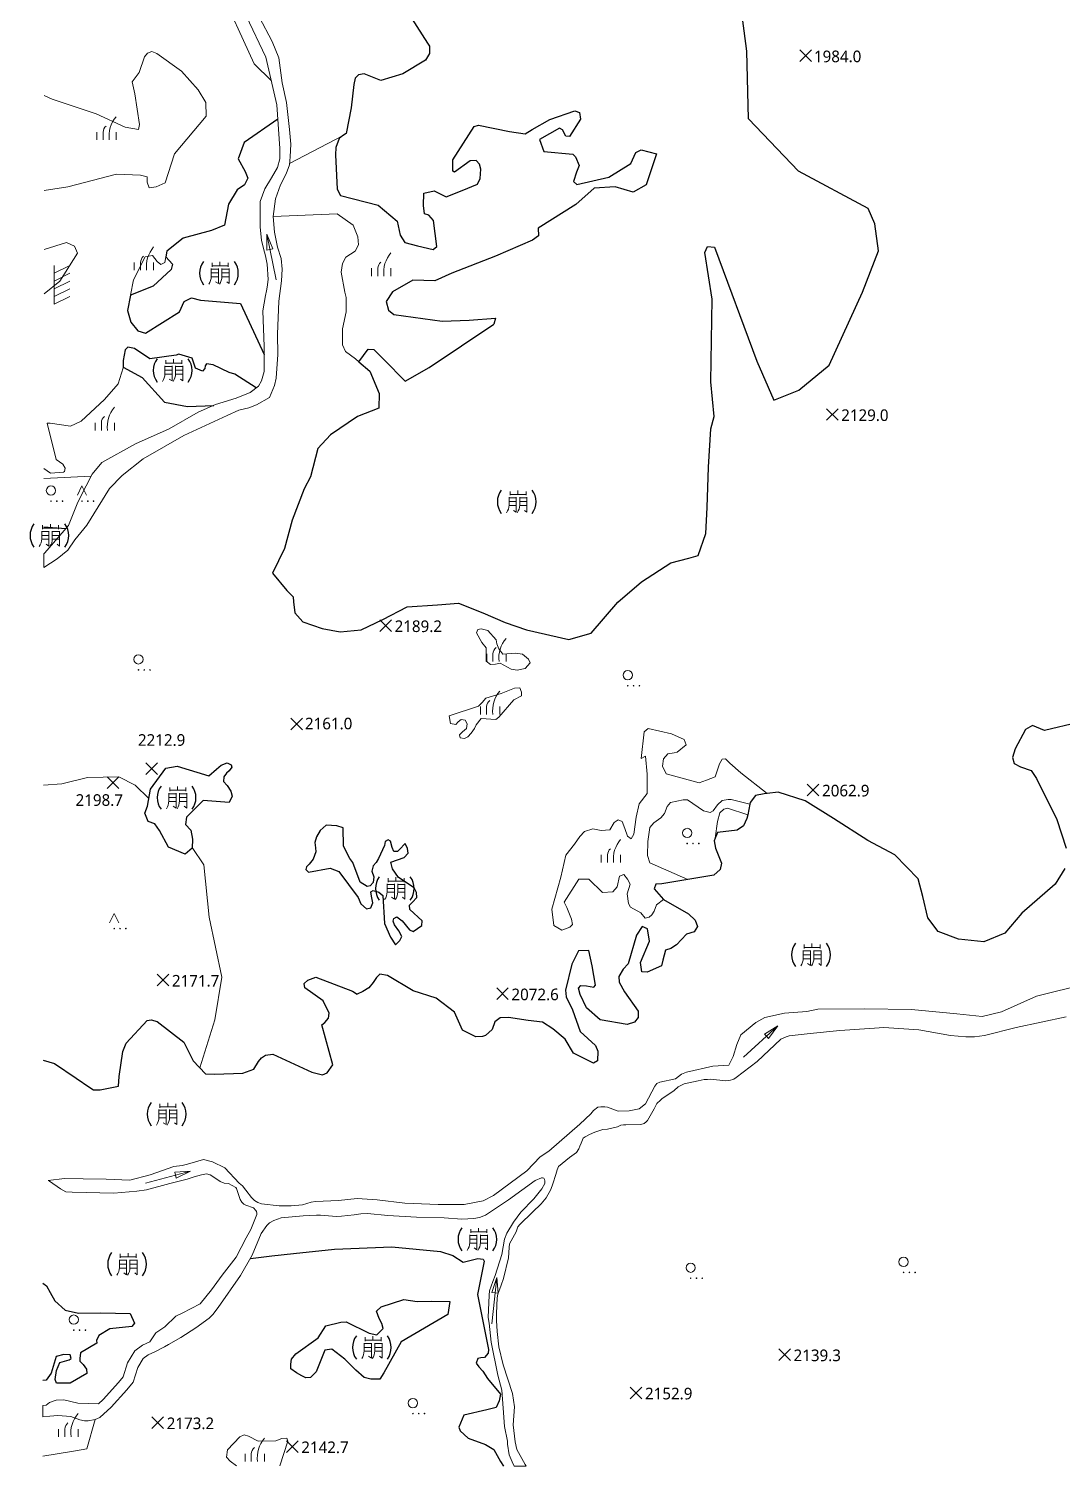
# Model space of a CAD drawing. Header units: metres. Extents: x 232867 to 235443, y 2535802 to 2538582.
# Drawn here: x 232867 to 233534, y 2535803 to 2536730 of the extents above; entities that cross this region are included whole.
import ezdxf

# ---------------------------------------------------------------- set-up
doc = ezdxf.new("R2010")
doc.units = ezdxf.units.M
for name, color, linetype, lineweight in [('9510101', 5, 'Continuous', 20), ('9510109', 4, 'Continuous', 20), ('9510503', 5, 'Continuous', 20), ('9710400', 3, 'Continuous', 20), ('9710500', 3, 'Continuous', 20), ('9710600', 3, 'Continuous', 20), ('9720000', 3, 'Continuous', 20)]:
    doc.layers.add(name, color=color, linetype=linetype, lineweight=lineweight)
doc.layers.add('9790201', color=34, linetype='145', lineweight=20, true_color=0xa55200)
doc.layers.add('9820303', color=34, linetype='Continuous', lineweight=20, true_color=0xa55200)
doc.layers.add('9810200', color=7, linetype='Continuous')
doc.layers.add('9820205', color=34, linetype='Continuous', true_color=0xa55200)
doc.styles.add('LMP', font='')
doc.styles.get('LMP').set_extended_font_data('Microsoft JhengHei')
doc.linetypes.add('145', pattern='A,0,-7.5,[10,base.shx,S=1,R=0,X=0,Y=0]', length=7.5)

# ---------------------------------------------------------------- blocks, each defined once
blk = doc.blocks.new('98225')
at = {"lineweight": 0}
for points in [[(-6.557994, -7.127561), (-5.892824, -5.979033), (-5.403554, -4.744772), (-5.10201, -3.451385), (-4.997061, -2.128435), (-4.997061, -1.815065), (-4.997061, 2.87217)], [(-4.997061, 2.558801), (-0.311303, 2.558801), (-0.311303, -2.128435), (-0.311303, -6.81567), (-2.185606, -5.565149)], [(-4.997061, 0.059238), (-0.311303, 0.059238)], [(-4.3718, 4.121213), (-4.3718, 6.620776)], [(5.936866, 4.746473), (4.999714, 4.746473), (0.313957, 4.746473), (-4.3718, 4.746473)], [(-0.311303, 2.87217), (-0.311303, 2.558801)], [(0.313957, -7.127561), (0.979128, -5.979033), (1.468397, -4.744772), (1.769941, -3.451385), (1.876369, -2.128435), (1.876369, 2.558801), (1.876369, 2.87217)], [(0.625848, 7.246036), (0.625848, 4.746473)], [(1.876369, 2.558801), (6.560648, 2.558801)], [(1.876369, 0.059238), (6.560648, 0.059238)], [(6.560648, 2.87217), (6.560648, -1.815065), (6.560648, -6.503779), (6.560648, -6.81567), (4.999714, -5.565149)], [(5.936866, 4.121213), (5.936866, 6.620776)], [(-0.311303, -2.440326), (-4.997061, -2.440326)], [(6.560648, -2.440326), (1.876369, -2.440326)]]:
    blk.add_lwpolyline(points, dxfattribs=at)
for start, end in [(143.130102, 216.869898), (323.130102, 36.869898)]:
    blk.add_arc((0, 0), 12.5, start, end)
blk = doc.blocks.new('98233')
for points in [[(0, -25), (0, 0)], [(0, -5), (10, 0)], [(10, -5), (0, -10)], [(10, -10), (0, -15)], [(10, -15), (0, -20)], [(10, -20), (0, -25)]]:
    blk.add_lwpolyline(points)
blk = doc.blocks.new('97132')
at = {"linetype": 'Continuous'}
for points in [[(-3.2, 6.8, 1), (2.8, 6.8, 1)], [(-0.4, 0, 1), (0, 0, 1)], [(3.35, 0, 1), (3.75, 0, 1)], [(7.1, 0, 1), (7.5, 0, 1)]]:
    blk.add_lwpolyline(points, format="xyb", close=True, dxfattribs=at)
blk = doc.blocks.new('97200')
at = {"linetype": 'Continuous'}
for points in [[(6.25, 15, 0.214635), (1.75, 0)], [(-0.25, 9, 0.201941), (-2.25, 5)]]:
    blk.add_lwpolyline(points, format="xyb", dxfattribs=at)
for points in [[(-6.25, 5), (-6.25, 0)], [(-2.25, 0), (-2.25, 5)], [(6.25, 5), (6.25, 0)]]:
    blk.add_lwpolyline(points, dxfattribs=at)
blk = doc.blocks.new('95153')
at = {"color": 5, "linetype": 'Continuous'}
blk.add_lwpolyline([(15, 0), (5, 2), (5, 0), (5, -2), (15, 0), (-15, 0)], dxfattribs=at)
blk = doc.blocks.new('98120')
at = {"linetype": 'Continuous'}
for points in [[(-3.75, -3.75), (3.75, 3.75)], [(-3.75, 3.75), (3.75, -3.75)]]:
    blk.add_lwpolyline(points, dxfattribs=at)
blk = doc.blocks.new('97133')
at = {"linetype": 'Continuous'}
for points in [[(-13, 6.8, 1), (-7, 6.8, 1)], [(-10.2, 0, 1), (-9.8, 0, 1)], [(-6.45, 0, 1), (-6.05, 0, 1)], [(-2.7, 0, 1), (-2.3, 0, 1)], [(9.8, 0, 1), (10.2, 0, 1)], [(13.55, 0, 1), (13.95, 0, 1)], [(17.3, 0, 1), (17.7, 0, 1)]]:
    blk.add_lwpolyline(points, format="xyb", close=True, dxfattribs=at)
for points in [[(7, 3.8), (10, 9.8)], [(10, 9.8), (13, 3.8)]]:
    blk.add_lwpolyline(points, dxfattribs=at)
blk = doc.blocks.new('97131')
at = {"linetype": 'Continuous'}
for points in [[(-3.2, 3.8), (-0.2, 9.8)], [(-0.2, 9.8), (2.8, 3.8)]]:
    blk.add_lwpolyline(points, dxfattribs=at)
for points in [[(-0.4, 0, 1), (0, 0, 1)], [(3.35, 0, 1), (3.75, 0, 1)], [(7.1, 0, 1), (7.5, 0, 1)]]:
    blk.add_lwpolyline(points, format="xyb", close=True, dxfattribs=at)

msp = doc.modelspace()

# ---------------------------------------------------------------- linework, layer by layer
at = {"layer": '9510101', "lineweight": 0, "flags": 128}
for points in [[(233016.10958, 2536737.589448), (233024.34508, 2536721.761748), (233028.76038, 2536711.195448), (233030.82858, 2536695.190448), (233033.76078, 2536682.516848), (233035.68638, 2536665.044048), (233036.35248, 2536655.639748), (233036.09728, 2536647.435748), (233035.54718, 2536642.213748), (233033.51238, 2536636.414548), (233029.74128, 2536629.327448), (233026.67548, 2536620.234348), (233025.04438, 2536608.946748), (233025.99778, 2536598.842048), (233027.85578, 2536589.132048), (233030.13878, 2536581.912648), (233030.93048, 2536575.017548), (233030.47778, 2536567.331348), (233028.79448, 2536554.269148), (233027.85718, 2536533.004848), (233027.98098, 2536520.013048), (233027.09738, 2536504.641948), (233025.83208, 2536500.000048), (233022.69638, 2536492.199648), (233014.34188, 2536487.421148), (233009.43008, 2536485.445648), (233002.83188, 2536484.107548), (232995.43708, 2536480.609548), (232967.37868, 2536467.691348), (232941.11708, 2536452.715148), (232927.65088, 2536441.995948), (232919.44208, 2536433.442148), (232904.98728, 2536409.857348), (232897.19718, 2536400.506548), (232892.63918, 2536393.672448), (232885.80228, 2536388.167048), (232877.12908, 2536382.565648), (232877.129702, 2536383.115237), (232877.139128, 2536391.399), (232877.74548, 2536392.058948), (232893.04968, 2536409.629948), (232896.83938, 2536419.374348), (232898.98808, 2536424.631848), (232904.55028, 2536435.314148), (232908.36398, 2536442.679648), (232914.46158, 2536450.182148), (232936.25428, 2536462.343148), (232958.05818, 2536471.946148), (232976.66318, 2536482.680048), (232987.88398, 2536487.611448), (233001.11178, 2536491.865148), (233010.22398, 2536495.445548), (233015.56498, 2536499.584948), (233017.52668, 2536502.961848), (233019.27068, 2536508.953148), (233019.27068, 2536525.183948), (233018.32258, 2536547.980748), (233020.07238, 2536558.036148), (233020.83778, 2536560.877848), (233021.16608, 2536563.391848), (233021.82208, 2536568.200948), (233021.16608, 2536578.082048), (233020.18178, 2536583.656248), (233018.86958, 2536588.356148), (233017.55708, 2536593.602548), (233016.68218, 2536602.127748), (233016.77618, 2536618.511848), (233019.60928, 2536626.690948), (233023.93478, 2536633.775748), (233027.77988, 2536640.500348), (233029.34168, 2536646.144148), (233029.40408, 2536652.722948), (233027.45248, 2536680.890748), (233020.39058, 2536711.655048), (233007.65048, 2536738.247148)], [(233181.003888, 2535803.030533), (233180.42468, 2535803.031148), (233179.11068, 2535805.834748), (233177.33448, 2535810.351948), (233176.18768, 2535817.176548), (233176.20868, 2535819.226548), (233174.35358, 2535828.560848), (233173.50548, 2535840.462248), (233172.53788, 2535852.169548), (233169.95668, 2535861.742748), (233165.68788, 2535883.008148), (233164.33848, 2535895.371548), (233163.67508, 2535898.928748), (233164.34668, 2535913.414348), (233164.49048, 2535916.118548), (233166.65308, 2535922.134148), (233168.35388, 2535926.106348), (233172.59888, 2535939.614948), (233174.36768, 2535949.408948), (233175.84308, 2535953.405348), (233180.15328, 2535960.433748), (233184.70148, 2535966.925548), (233193.13588, 2535975.511148), (233198.29888, 2535981.993548), (233200.25848, 2535985.449348), (233200.30508, 2535987.170948), (233200.01028, 2535988.015948), (233199.52868, 2535988.699948), (233198.67108, 2535988.918148), (233198.03548, 2535988.927748), (233193.98688, 2535987.377748), (233176.92688, 2535974.807748), (233162.01728, 2535964.967348), (233158.04188, 2535963.363348), (233154.46448, 2535962.856148), (233146.81628, 2535962.371148), (233135.35748, 2535963.166948), (233117.61608, 2535963.597548), (233098.94368, 2535964.783948), (233085.96728, 2535966.004148), (233081.69168, 2535965.748548), (233077.29108, 2535965.173548), (233069.15468, 2535964.234748), (233065.84208, 2535963.984148), (233055.58728, 2535964.842148), (233053.04288, 2535965.001148), (233044.45088, 2535964.429948), (233030.17248, 2535963.123148), (233025.44948, 2535961.585748), (233022.74648, 2535959.945148), (233020.99848, 2535958.311148), (233017.26428, 2535953.011748), (233011.59668, 2535939.059948), (233004.09828, 2535926.018748), (232989.62428, 2535905.302148), (232986.16748, 2535900.862748), (232983.86628, 2535898.551348), (232975.18628, 2535892.185948), (232965.54568, 2535885.975348), (232957.51748, 2535881.605348), (232955.06588, 2535879.958148), (232948.72108, 2535876.825948), (232944.54028, 2535874.864148), (232941.31448, 2535872.446548), (232937.77828, 2535866.744948), (232934.70568, 2535857.245748), (232930.69968, 2535852.293348), (232920.50068, 2535841.017548), (232913.30048, 2535834.388948), (232910.35288, 2535833.090148), (232905.80848, 2535832.296948), (232903.42388, 2535832.413348), (232900.34448, 2535833.001748), (232894.58228, 2535835.175148), (232886.10928, 2535835.845348), (232881.04848, 2535835.380948), (232876.50608, 2535834.963548), (232876.51428, 2535842.193348), (232878.59698, 2535842.384848), (232880.75978, 2535844.061248), (232885.09758, 2535845.623648), (232889.95558, 2535845.910348), (232899.05118, 2535843.666048), (232912.34348, 2535843.292748), (232915.38288, 2535846.090748), (232925.22748, 2535856.974948), (232928.26788, 2535860.733548), (232931.19868, 2535869.794148), (232935.91168, 2535877.393548), (232940.81348, 2535881.067348), (232945.59888, 2535883.312748), (232949.39738, 2535888.964348), (232955.25338, 2535892.966348), (232962.24128, 2535899.789348), (232966.44858, 2535901.734548), (232977.91858, 2535907.690848), (232985.27458, 2535916.818248), (232992.24428, 2535926.326948), (233001.11938, 2535937.766148), (233007.55758, 2535950.213048), (233010.59448, 2535955.720948), (233014.46228, 2535965.361148), (233014.57888, 2535966.210748), (233014.36688, 2535967.272548), (233013.96148, 2535967.922348), (233012.38828, 2535969.586348), (233007.41168, 2535971.322948), (233006.05108, 2535971.966348), (233004.82608, 2535973.313548), (233003.75308, 2535975.115348), (233001.51428, 2535982.145548), (233000.92328, 2535982.860548), (232996.28888, 2535985.255948), (232993.40888, 2535985.632148), (232990.83008, 2535986.688548), (232986.18768, 2535989.935548), (232984.41888, 2535991.041948), (232981.98468, 2535991.485748), (232978.84408, 2535990.963948), (232974.18488, 2535989.570348), (232969.52508, 2535988.135948), (232958.45648, 2535985.293748), (232943.38428, 2535981.373348), (232937.14408, 2535980.369748), (232922.23608, 2535979.213348), (232895.36808, 2535979.846348), (232891.35097, 2535980.077989), (232887.906644, 2535981.92048), (232880.91507, 2535986.758523), (232879.865048, 2535987.336944), (232890.406843, 2535988.58024), (232890.40688, 2535988.580248), (232902.47648, 2535988.432248), (232917.30688, 2535988.236648), (232932.71598, 2535987.458048), (232945.71578, 2535991.047348), (232961.08288, 2535996.405048), (232966.46428, 2535996.940248), (232969.84038, 2535997.713148), (232980.08768, 2536000.909248), (232985.85938, 2535999.317948), (232993.90048, 2535995.486748), (233003.09908, 2535985.638048), (233005.32468, 2535983.891148), (233007.48108, 2535980.993348), (233011.02088, 2535976.226948), (233013.08808, 2535974.285548), (233015.25008, 2535973.131548), (233017.52148, 2535972.328948), (233028.96008, 2535970.929948), (233036.70028, 2535970.949548), (233043.88428, 2535971.606948), (233049.64748, 2535973.275548), (233052.40648, 2535973.669648), (233067.21448, 2535974.391648), (233079.25738, 2535975.598148), (233092.06628, 2535974.926548), (233110.03288, 2535972.655848), (233131.50488, 2535971.788348), (233148.32638, 2535971.769948), (233160.61268, 2535974.107848), (233167.24258, 2535977.539348), (233188.59938, 2535993.617848), (233197.20098, 2536002.459848), (233202.94958, 2536006.262348), (233222.79068, 2536023.712048), (233230.01968, 2536030.192548), (233231.69488, 2536032.463948), (233234.45788, 2536034.560148), (233236.38928, 2536034.890748), (233238.90828, 2536034.873548), (233240.70448, 2536034.655548), (233247.68128, 2536031.956048), (233254.56848, 2536032.259848), (233261.05888, 2536033.601148), (233265.19738, 2536036.747348), (233271.22608, 2536048.142348), (233272.56508, 2536049.900348), (233274.37708, 2536050.698548), (233284.65668, 2536052.892148), (233288.40698, 2536055.775848), (233291.64698, 2536057.226448), (233308.64918, 2536061.104448), (233319.04488, 2536061.726148), (233321.73708, 2536067.332948), (233324.02638, 2536074.887248), (233326.71418, 2536081.144048), (233336.40878, 2536089.265348), (233342.10798, 2536092.291548), (233354.95688, 2536095.233148), (233369.24778, 2536096.364148), (233376.25798, 2536097.708748), (233406.54258, 2536098.031548), (233436.70238, 2536097.573548), (233466.09788, 2536094.770848), (233482.31228, 2536093.080248), (233494.81738, 2536096.091648), (233517.27928, 2536106.105248), (233549.51948, 2536114.050948)], [(233536.41168, 2536092.762348), (233504.34128, 2536085.844548), (233483.79268, 2536080.879148), (233477.33008, 2536079.955948), (233471.81928, 2536080.018748), (233461.89288, 2536080.829348), (233441.43128, 2536084.354348), (233419.02368, 2536085.887148), (233412.84528, 2536085.449148), (233390.52008, 2536084.022348), (233371.38068, 2536082.164148), (233357.96908, 2536080.495548), (233355.85388, 2536079.931748), (233352.51068, 2536078.407748), (233337.24408, 2536063.934348), (233323.70228, 2536053.733748), (233322.08848, 2536052.566548), (233321.57008, 2536052.397148), (233320.03528, 2536051.895548), (233317.07208, 2536051.557548), (233307.10628, 2536052.581748), (233305.10468, 2536052.484548), (233303.06148, 2536052.494348), (233299.19388, 2536051.467948), (233290.16268, 2536049.562148), (233288.44788, 2536048.736948), (233286.26148, 2536047.706348), (233283.69168, 2536045.276548), (233275.82168, 2536039.969548), (233274.80808, 2536039.091148), (233272.58228, 2536036.869148), (233270.76428, 2536033.491748), (233266.39228, 2536025.896948), (233265.61408, 2536025.078748), (233264.32228, 2536024.119348), (233262.24628, 2536023.363548), (233252.62568, 2536023.275948), (233251.00708, 2536023.194148), (233249.34448, 2536023.027948), (233247.07228, 2536021.955748), (233240.74988, 2536020.434748), (233237.72488, 2536020.246548), (233232.61108, 2536018.430348), (233229.03688, 2536017.043348), (233226.31388, 2536015.541748), (233225.03928, 2536014.505348), (233223.67288, 2536011.440148), (233222.82868, 2536009.321348), (233222.11328, 2536007.667348), (233220.80008, 2536005.433748), (233216.22328, 2536002.194148), (233209.06728, 2535996.232548), (233208.30628, 2535994.254548), (233207.30548, 2535991.183948), (233205.34628, 2535985.204148), (233204.13308, 2535981.527548), (233201.06708, 2535976.173748), (233197.90088, 2535972.242748), (233192.31768, 2535966.906948), (233184.17768, 2535958.991148), (233182.87348, 2535957.325748), (233181.89088, 2535954.132948), (233177.40808, 2535946.405148), (233177.18948, 2535944.053348), (233176.92608, 2535937.418348), (233173.67908, 2535924.169748), (233172.02888, 2535919.809548), (233169.97188, 2535914.054748), (233169.63008, 2535911.603348), (233169.03048, 2535901.562748), (233169.16468, 2535897.033348), (233169.52168, 2535889.820548), (233170.63008, 2535879.957148), (233173.37678, 2535868.342948), (233179.42048, 2535849.886448), (233180.75838, 2535841.316948), (233179.81238, 2535829.660248), (233181.25208, 2535818.867948), (233182.22988, 2535813.777348), (233187.56408, 2535804.093148), (233188.148831, 2535803.023038)]]:
    msp.add_lwpolyline(points, dxfattribs=at).dxf.unprotected_set("ltscale", 0)
at = {"layer": '9510109', "lineweight": 0, "flags": 128}
for points in [[(233016.109614, 2536737.589448), (233024.345114, 2536721.761748), (233028.760314, 2536711.195448), (233030.828614, 2536695.190448), (233033.760814, 2536682.516848), (233035.686414, 2536665.044048), (233036.352514, 2536655.639748), (233036.097314, 2536647.435748), (233035.547214, 2536642.213748), (233033.512314, 2536636.414548), (233029.741214, 2536629.327448), (233026.675514, 2536620.234348), (233025.044414, 2536608.946748), (233025.997714, 2536598.842048), (233027.855814, 2536589.132048), (233030.138714, 2536581.912648), (233030.930414, 2536575.017548), (233030.477814, 2536567.331348), (233028.794514, 2536554.269148), (233027.857214, 2536533.004848), (233027.981014, 2536520.013048), (233027.097314, 2536504.641948), (233025.832114, 2536500.000048), (233022.696414, 2536492.199648), (233014.341814, 2536487.421148), (233009.430114, 2536485.445648), (233002.831914, 2536484.107548), (232995.437114, 2536480.609548), (232967.378714, 2536467.691348), (232941.117114, 2536452.715148), (232927.650914, 2536441.995948), (232919.442114, 2536433.442148), (232904.987314, 2536409.857348), (232897.197214, 2536400.506548), (232892.639214, 2536393.672448), (232885.802214, 2536388.167048), (232877.129114, 2536382.565648), (232877.133614, 2536386.540648), (232877.139128, 2536391.398964)], [(232877.139128, 2536391.398964), (232877.745514, 2536392.058948), (232893.049714, 2536409.629948), (232896.839414, 2536419.374348), (232898.988114, 2536424.631848), (232904.550314, 2536435.314148), (232908.364014, 2536442.679648), (232914.461614, 2536450.182148), (232936.254214, 2536462.343148), (232958.058114, 2536471.946148), (232976.663214, 2536482.680048), (232987.883914, 2536487.611448), (233001.111814, 2536491.865148), (233010.224014, 2536495.445548), (233015.565014, 2536499.584948), (233017.526614, 2536502.961848), (233019.270614, 2536508.953148), (233019.270614, 2536525.183948), (233018.322614, 2536547.980748), (233020.072314, 2536558.036148), (233020.837814, 2536560.877848), (233021.166014, 2536563.391848), (233021.822114, 2536568.200948), (233021.166014, 2536578.082048), (233020.181714, 2536583.656248), (233018.869614, 2536588.356148), (233017.557114, 2536593.602548), (233016.682214, 2536602.127748), (233016.776114, 2536618.511848), (233019.609314, 2536626.690948), (233023.934814, 2536633.775748), (233027.779914, 2536640.500348), (233029.341714, 2536646.144148), (233029.404114, 2536652.722948), (233027.452514, 2536680.890748), (233020.390514, 2536711.655048), (233007.650514, 2536738.247148)], [(233188.148865, 2535803.023038), (233180.424714, 2535803.031148), (233179.110714, 2535805.834748), (233177.334514, 2535810.351948), (233176.187714, 2535817.176548), (233176.208714, 2535819.226548), (233174.353514, 2535828.560848), (233173.505414, 2535840.462248), (233172.537914, 2535852.169548), (233169.956714, 2535861.742748), (233165.687914, 2535883.008148), (233164.338514, 2535895.371548), (233163.675114, 2535898.928748), (233164.346714, 2535913.414348), (233164.490514, 2535916.118548), (233166.653114, 2535922.134148), (233168.353914, 2535926.106348), (233172.598914, 2535939.614948), (233174.367714, 2535949.408948), (233175.843114, 2535953.405348), (233180.153314, 2535960.433748), (233184.701514, 2535966.925548), (233193.135914, 2535975.511148), (233198.298914, 2535981.993548), (233200.258514, 2535985.449348), (233200.305114, 2535987.170948), (233200.010314, 2535988.015948), (233199.528714, 2535988.699948), (233198.671114, 2535988.918148), (233198.035514, 2535988.927748), (233193.986914, 2535987.377748), (233176.926914, 2535974.807748), (233162.017314, 2535964.967348), (233158.041914, 2535963.363348), (233154.464514, 2535962.856148), (233146.816314, 2535962.371148), (233135.357514, 2535963.166948), (233117.616114, 2535963.597548), (233098.943714, 2535964.783948), (233085.967314, 2535966.004148), (233081.691714, 2535965.748548), (233077.291114, 2535965.173548), (233069.154714, 2535964.234748), (233065.842114, 2535963.984148), (233055.587314, 2535964.842148), (233053.042914, 2535965.001148), (233044.450914, 2535964.429948), (233030.172514, 2535963.123148), (233025.449514, 2535961.585748), (233022.746514, 2535959.945148), (233020.998514, 2535958.311148), (233017.264314, 2535953.011748), (233011.596714, 2535939.059948), (233004.098314, 2535926.018748), (232989.624314, 2535905.302148), (232986.167514, 2535900.862748), (232983.866314, 2535898.551348), (232975.186314, 2535892.185948), (232965.545714, 2535885.975348), (232957.517514, 2535881.605348), (232955.065914, 2535879.958148), (232948.721114, 2535876.825948), (232944.540314, 2535874.864148), (232941.314514, 2535872.446548), (232937.778314, 2535866.744948), (232934.705714, 2535857.245748), (232930.699714, 2535852.293348), (232920.500714, 2535841.017548), (232913.300514, 2535834.388948), (232910.352914, 2535833.090148), (232905.808514, 2535832.296948), (232903.423914, 2535832.413348), (232900.344514, 2535833.001748), (232894.582314, 2535835.175148), (232886.109314, 2535835.845348), (232881.048514, 2535835.380948), (232876.506014, 2535834.963448), (232876.514214, 2535842.193248), (232878.597014, 2535842.384848), (232880.759814, 2535844.061248), (232885.097614, 2535845.623648), (232889.955614, 2535845.910348), (232899.051114, 2535843.666048), (232912.343514, 2535843.292748), (232915.382914, 2535846.090748), (232925.227514, 2535856.974948), (232928.267914, 2535860.733548), (232931.198714, 2535869.794148), (232935.911714, 2535877.393548), (232940.813514, 2535881.067348), (232945.598914, 2535883.312748), (232949.397414, 2535888.964348), (232955.253414, 2535892.966348), (232962.241314, 2535899.789348), (232966.448614, 2535901.734548), (232977.918614, 2535907.690848), (232985.274614, 2535916.818248), (232992.244314, 2535926.326948), (233001.119314, 2535937.766148), (233007.557614, 2535950.213048), (233010.594514, 2535955.720948), (233014.462314, 2535965.361148), (233014.578914, 2535966.210748), (233014.366914, 2535967.272548), (233013.961514, 2535967.922348), (233012.388314, 2535969.586348), (233007.411714, 2535971.322948), (233006.051114, 2535971.966348), (233004.826114, 2535973.313548), (233003.753114, 2535975.115348), (233001.514314, 2535982.145548), (233000.923314, 2535982.860548), (232996.288914, 2535985.255948), (232993.408914, 2535985.632148), (232990.830114, 2535986.688548), (232986.187714, 2535989.935548), (232984.418914, 2535991.041948), (232981.984714, 2535991.485748), (232978.844114, 2535990.963948), (232974.184914, 2535989.570348), (232969.525114, 2535988.135948), (232958.456514, 2535985.293748), (232943.384314, 2535981.373348), (232937.144114, 2535980.369748), (232922.236114, 2535979.213348), (232895.368014, 2535979.846348), (232891.35097, 2535980.077989), (232887.906644, 2535981.92048), (232880.91507, 2535986.758523), (232879.865048, 2535987.336944), (232890.406914, 2535988.580248), (232902.476514, 2535988.432248), (232917.306814, 2535988.236648), (232932.715914, 2535987.458048), (232945.715714, 2535991.047348), (232961.082914, 2535996.405048), (232966.464314, 2535996.940248), (232969.840314, 2535997.713148), (232980.087714, 2536000.909248), (232985.859314, 2535999.317948), (232993.900514, 2535995.486748), (233003.099014, 2535985.638048), (233005.324714, 2535983.891148), (233007.481114, 2535980.993348), (233011.020914, 2535976.226948), (233013.088114, 2535974.285548), (233015.250114, 2535973.131548), (233017.521514, 2535972.328948), (233028.960114, 2535970.929948), (233036.700314, 2535970.949548), (233043.884314, 2535971.606948), (233049.647414, 2535973.275548), (233052.406514, 2535973.669648), (233067.214414, 2535974.391648), (233079.257414, 2535975.598148), (233092.066314, 2535974.926548), (233110.032914, 2535972.655848), (233131.504914, 2535971.788348), (233148.326414, 2535971.769948), (233160.612714, 2535974.107848), (233167.242614, 2535977.539348), (233188.599314, 2535993.617848), (233197.201014, 2536002.459848), (233202.949614, 2536006.262348), (233222.790614, 2536023.712048), (233230.019714, 2536030.192548), (233231.694914, 2536032.463948), (233234.457914, 2536034.560148), (233236.389314, 2536034.890748), (233238.908314, 2536034.873548), (233240.704514, 2536034.655548), (233247.681314, 2536031.956048), (233254.568514, 2536032.259848), (233261.058814, 2536033.601148), (233265.197314, 2536036.747348), (233271.226114, 2536048.142348), (233272.565114, 2536049.900348), (233274.377114, 2536050.698548), (233284.656714, 2536052.892148), (233288.407014, 2536055.775848), (233291.646914, 2536057.226448), (233308.649214, 2536061.104448), (233319.044914, 2536061.726148), (233321.737114, 2536067.332948), (233324.026314, 2536074.887248), (233326.714214, 2536081.144048), (233336.408814, 2536089.265348), (233342.107914, 2536092.291548), (233354.956914, 2536095.233148), (233369.247814, 2536096.364148), (233376.258014, 2536097.708748), (233406.542614, 2536098.031548), (233436.702314, 2536097.573548), (233466.097914, 2536094.770848), (233482.312314, 2536093.080248), (233494.817414, 2536096.091648), (233517.279314, 2536106.105248), (233549.519514, 2536114.050948)], [(233536.411714, 2536092.762348), (233504.341314, 2536085.844548), (233483.792714, 2536080.879148), (233477.330114, 2536079.955948), (233471.819314, 2536080.018748), (233461.892914, 2536080.829348), (233441.431314, 2536084.354348), (233419.023714, 2536085.887148), (233412.845314, 2536085.449148), (233390.520114, 2536084.022348), (233371.380714, 2536082.164148), (233357.969114, 2536080.495548), (233355.853914, 2536079.931748), (233352.510714, 2536078.407748), (233337.244114, 2536063.934348), (233323.702314, 2536053.733748), (233322.088514, 2536052.566548), (233321.570114, 2536052.397148), (233320.035314, 2536051.895548), (233317.072114, 2536051.557548), (233307.106314, 2536052.581748), (233305.104714, 2536052.484548), (233303.061514, 2536052.494348), (233299.193914, 2536051.467948), (233290.162714, 2536049.562148), (233288.447914, 2536048.736948), (233286.261514, 2536047.706348), (233283.691714, 2536045.276548), (233275.821714, 2536039.969548), (233274.808114, 2536039.091148), (233272.582314, 2536036.869148), (233270.764314, 2536033.491748), (233266.392314, 2536025.896948), (233265.614114, 2536025.078748), (233264.322314, 2536024.119348), (233262.246314, 2536023.363548), (233252.625714, 2536023.275948), (233251.007114, 2536023.194148), (233249.344514, 2536023.027948), (233247.072314, 2536021.955748), (233240.749914, 2536020.434748), (233237.724914, 2536020.246548), (233232.611114, 2536018.430348), (233229.036914, 2536017.043348), (233226.313914, 2536015.541748), (233225.039314, 2536014.505348), (233223.672914, 2536011.440148), (233222.828714, 2536009.321348), (233222.113314, 2536007.667348), (233220.800114, 2536005.433748), (233216.223314, 2536002.194148), (233209.067314, 2535996.232548), (233208.306314, 2535994.254548), (233207.305514, 2535991.183948), (233205.346314, 2535985.204148), (233204.133114, 2535981.527548), (233201.067114, 2535976.173748), (233197.900914, 2535972.242748), (233192.317714, 2535966.906948), (233184.177714, 2535958.991148), (233182.873514, 2535957.325748), (233181.890914, 2535954.132948), (233177.408114, 2535946.405148), (233177.189514, 2535944.053348), (233176.926114, 2535937.418348), (233173.679114, 2535924.169748), (233172.028914, 2535919.809548), (233169.971914, 2535914.054748), (233169.630114, 2535911.603348), (233169.030514, 2535901.562748), (233169.164714, 2535897.033348), (233169.521714, 2535889.820548), (233170.630114, 2535879.957148), (233173.376814, 2535868.342948), (233179.420514, 2535849.886448), (233180.758414, 2535841.316948), (233179.812414, 2535829.660248), (233181.252114, 2535818.867948), (233182.229914, 2535813.777348), (233187.564114, 2535804.093148), (233188.148865, 2535803.023038)]]:
    msp.add_lwpolyline(points, dxfattribs=at).dxf.unprotected_set("ltscale", 0)
at = {"layer": '9790201', "flags": 128}
for points in [[(232996.559018, 2536883.949232), (232986.065212, 2536886.642321), (232982.566676, 2536882.661857), (232981.282563, 2536875.176854), (232986.224584, 2536852.337615), (232986.711194, 2536842.224904), (232987.680327, 2536822.879089), (232984.265563, 2536800.866663), (232980.791545, 2536791.608552), (232979.080076, 2536781.481947), (232981.772938, 2536769.623913), (232989.741188, 2536757.799223), (233012.836176, 2536707.366261), (233023.911576, 2536696.316209)], [(232877.405648, 2536625.624357), (232892.671834, 2536627.997714), (232924.060059, 2536636.220381), (232939.450281, 2536635.667205), (232943.790636, 2536634.393492), (232943.805422, 2536631.140619), (232945.122511, 2536627.462261), (232949.670717, 2536628.141644), (232955.511369, 2536630.564123), (232961.494816, 2536649.252339), (232981.756289, 2536673.669409), (232981.716861, 2536682.343737), (232976.694797, 2536690.552797), (232966.020218, 2536702.629637), (232949.930544, 2536714.021607), (232946.890521, 2536715.303551), (232944.078063, 2536714.201426), (232942.138408, 2536711.803639), (232938.716197, 2536701.806213), (232934.192634, 2536695.705375), (232935.745174, 2536687.908083), (232938.868981, 2536668.193192), (232938.233601, 2536664.936203), (232929.556834, 2536666.616196), (232910.87931, 2536675.172548), (232882.445351, 2536684.5346), (232877.475522, 2536687.031647)], [(233069.874879, 2536660.823732), (233035.639768, 2536643.092456)], [(233025.044388, 2536608.946708), (233066.286907, 2536610.72085), (233076.68911, 2536603.221849), (233079.747416, 2536595.892483), (233080.203894, 2536590.708032), (233077.847688, 2536586.586467), (233072.034989, 2536582.659152), (233069.678784, 2536578.537587), (233068.841505, 2536572.912665), (233071.277477, 2536560.175877), (233072.157707, 2536556.723224), (233072.241009, 2536547.502427), (233069.728539, 2536536.580021), (233069.777931, 2536526.101555), (233071.721, 2536521.836815), (233078.152873, 2536517.172816), (233080.376419, 2536515.228275)], [(232877.362312, 2536587.538987), (232891.734463, 2536592.238916), (232896.901799, 2536589.878108), (232898.955442, 2536585.290514), (232887.480024, 2536567.189306), (232877.329799, 2536558.965594)], [(232955.893319, 2536582.93684), (232955.260642, 2536579.248299), (232952.667934, 2536577.93145), (232950.276784, 2536579.866936), (232947.226955, 2536583.748884), (232942.466656, 2536582.851776), (232934.955093, 2536568.066057), (232933.051564, 2536558.192454)], [(232928.411432, 2536511.7122), (232928.413548, 2536511.23635), (232925.036179, 2536500.934962), (232916.30932, 2536490.813784), (232901.180397, 2536477.011153), (232894.348547, 2536473.755304), (232881.289543, 2536475.599902), (232879.387936, 2536475.647311)], [(232877.201665, 2536446.357716), (232881.432345, 2536443.475965), (232889.774162, 2536443.957246), (232890.414083, 2536444.389639), (232890.832446, 2536446.533951), (232889.322479, 2536449.308519), (232885.030319, 2536452.279594), (232879.387936, 2536475.647311)], [(232877.194454, 2536440.020784), (232907.773424, 2536441.539091)], [(233285.609808, 2536263.54833), (233291.344963, 2536268.284384), (233290.040714, 2536271.693967), (233281.90066, 2536275.273697), (233266.926225, 2536278.809964), (233264.377584, 2536276.657583), (233262.357278, 2536259.341729), (233265.292823, 2536260.883488)], [(233285.609808, 2536263.54833), (233283.78352, 2536262.997984), (233279.698448, 2536262.325542), (233276.916231, 2536259.290886), (233276.079166, 2536254.544593), (233278.470774, 2536249.603307), (233299.803007, 2536243.704821), (233304.528228, 2536245.458823)], [(233276.736406, 2536168.56866), (233272.339708, 2536164.982258), (233270.744671, 2536160.982313), (233269.249719, 2536158.492664), (233267.641131, 2536157.188456), (233265.060236, 2536156.525072), (233262.243939, 2536159.850011), (233255.445405, 2536163.47299), (233254.142551, 2536165.835204), (233253.465885, 2536172.080375), (233255.371299, 2536178.341946), (233253.633803, 2536181.563395), (233251.25186, 2536184.565253), (233248.459977, 2536183.470026), (233246.988131, 2536176.564712), (233244.205914, 2536173.530057), (233237.537688, 2536173.056708), (233228.672621, 2536181.620362), (233222.217421, 2536181.579364), (233212.822826, 2536166.865769), (233214.561397, 2536163.428828), (233217.39624, 2536155.904369), (233218.058944, 2536152.460595), (233216.346149, 2536150.725725), (233211.191655, 2536148.753498), (233206.012459, 2536151.737589), (233204.883966, 2536162.28987), (233210.591617, 2536182.79852), (233213.748333, 2536197.0415), (233219.307398, 2536204.188271), (233222.940643, 2536209.167822), (233225.936959, 2536212.419337), (233231.308775, 2536213.961947), (233236.693478, 2536212.918651), (233242.285837, 2536213.385167), (233245.059463, 2536218.143759), (233247.632951, 2536219.884096), (233250.220401, 2536218.823034), (233251.964342, 2536214.308632), (233253.495257, 2536209.36188), (233255.870756, 2536207.652975), (233257.577107, 2536210.680798), (233259.243719, 2536221.681829), (233261.138393, 2536230.098321), (233266.26926, 2536236.811375), (233266.206968, 2536249.309919), (233265.292823, 2536260.883488)], [(233343.693652, 2536236.91706), (233326.597563, 2536250.181128), (233319.508278, 2536256.330948), (233316.713284, 2536259.090199), (233314.57754, 2536259.076617), (233312.888897, 2536256.075235), (233310.169436, 2536247.513247), (233304.528228, 2536245.458823)], [(232876.969366, 2536242.207458), (232888.708331, 2536243.13155), (232905.351334, 2536247.201901), (232925.4437, 2536247.6636), (232936.01958, 2536242.141595), (232944.912064, 2536233.642415)], [(233311.68477, 2536229.606201), (233308.741216, 2536225.559352), (233306.841247, 2536224.487249), (233302.600871, 2536225.732383), (233292.192458, 2536232.662595), (233289.439303, 2536232.857127), (233281.40325, 2536231.110046), (233279.087338, 2536228.551242), (233277.417175, 2536223.876451), (233275.102329, 2536221.105645), (233270.672619, 2536217.897397), (233267.935439, 2536214.911902), (233266.711041, 2536205.78776), (233266.544074, 2536196.882339), (233268.049401, 2536192.227706), (233292.512863, 2536181.371298)], [(233331.103108, 2536223.135212), (233318.015909, 2536227.441138), (233315.772529, 2536226.784556), (233313.112459, 2536224.412483), (233311.651901, 2536218.72941), (233310.193845, 2536208.022049)], [(233311.68477, 2536229.606201), (233314.663076, 2536232.408508), (233318.619681, 2536232.968933), (233320.439938, 2536232.873456), (233332.426293, 2536229.978014)], [(232972.769335, 2536202.09993), (232980.384328, 2536190.943211), (232983.795299, 2536157.063295), (232991.889374, 2536118.402613), (232987.392663, 2536090.83066), (232977.729097, 2536059.835553)], [(232910.3529, 2535833.0901), (232904.895456, 2535814.165438), (232896.266759, 2535812.673657), (232876.477019, 2535809.51877)], [(233001.49525, 2535803.218844), (232997.226528, 2535806.226091), (232994.920051, 2535808.915616), (232995.719677, 2535813.705106), (233003.567792, 2535822.075804), (233006.263508, 2535823.341085), (233009.181336, 2535822.52761), (233015.4443, 2535819.239245), (233026.885042, 2535819.31215), (233030.618005, 2535821.000076), (233033.944811, 2535821.229292), (233034.582951, 2535819.153187), (233029.433844, 2535803.189535)]]:
    msp.add_lwpolyline(points, dxfattribs=at)
for points in [[(233156.203374, 2536340.546811), (233157.03058, 2536342.64802), (233159.121769, 2536343.080488), (233163.523542, 2536341.850857), (233168.994083, 2536336.016903), (233169.425821, 2536333.294898), (233170.696856, 2536330.15903), (233173.225829, 2536326.611955), (233181.176981, 2536327.29122), (233185.785051, 2536326.691686), (233189.778259, 2536323.363503), (233190.835944, 2536321.064664), (233187.503946, 2536317.480382), (233182.485294, 2536316.400543), (233178.505185, 2536317.004063), (233171.369149, 2536320.941081), (233168.441686, 2536320.293709), (233165.302888, 2536320.064187), (233162.362327, 2536322.141477), (233162.530339, 2536330.735973), (233159.582726, 2536334.280389)], [(233185.274971, 2536302.165736), (233185.286054, 2536299.860253), (233180.274455, 2536297.313287), (233170.699117, 2536286.14392), (233168.613973, 2536284.453916), (233159.190526, 2536285.232476), (233156.070871, 2536281.020755), (233154.826032, 2536278.707298), (233152.746933, 2536275.759757), (233150.664812, 2536273.440985), (233148.367326, 2536272.378421), (233145.644146, 2536272.780325), (233145.216437, 2536274.663972), (233147.091253, 2536276.562236), (233149.802343, 2536278.675406), (233150.205871, 2536281.821905), (233148.938865, 2536284.119415), (233146.425006, 2536284.522648), (233144.338855, 2536283.042234), (233142.881672, 2536281.356216), (233139.529524, 2536281.963723), (233138.668062, 2536286.988554), (233157.477677, 2536293.186244), (233159.769119, 2536295.506345), (233162.267865, 2536298.246953), (233172.091817, 2536301.243661), (233180.656825, 2536304.861164), (233184.215271, 2536304.883755)]]:
    msp.add_lwpolyline(points, close=True, dxfattribs=at)
at = {"layer": '9820205', "flags": 128}
for points in [[(233114.342147, 2536736.881892), (233124.683829, 2536720.653524), (233125.809092, 2536718.651819), (233125.832098, 2536713.964724), (233123.399026, 2536709.708506), (233108.718432, 2536700.910828), (233094.462088, 2536696.57987), (233083.732309, 2536700.976082), (233080.166306, 2536700.283934), (233077.946455, 2536698.037881), (233077.073852, 2536694.01473), (233075.362608, 2536679.049382), (233072.097468, 2536662.511797), (233069.874879, 2536660.823732)], [(233230.192595, 2536340.219708), (233247.328259, 2536360.206147), (233262.710795, 2536373.257592), (233281.644757, 2536385.495857), (233293.108675, 2536388.493687), (233299.151724, 2536390.412442), (233304.095413, 2536404.442272), (233305.061631, 2536421.162967), (233305.775752, 2536447.284), (233307.331348, 2536471.947852), (233309.502008, 2536479.970008), (233307.252097, 2536502.204794), (233308.263212, 2536555.694462), (233303.409722, 2536585.614346), (233305.099888, 2536589.475847), (233309.803702, 2536589.077776), (233337.104409, 2536515.657736), (233347.917949, 2536490.482132), (233364.127456, 2536497.002799), (233383.708618, 2536512.957878), (233405.268539, 2536560.159717), (233415.392181, 2536586.751542), (233413.166132, 2536604.279952), (233408.842018, 2536614.093482), (233363.839037, 2536638.196788), (233331.611, 2536671.794069), (233330.534896, 2536715.429596), (233327.861902, 2536736.805969)], [(233028.097284, 2536671.584409), (233006.420334, 2536656.648057), (233002.554571, 2536646.177191), (233006.942033, 2536637.934936), (233008.701862, 2536633.593428), (233006.547488, 2536629.227123), (233001.777591, 2536626.150047), (232996.166129, 2536616.973467), (232993.617544, 2536603.232192), (232985.268347, 2536599.811709)], [(233069.874879, 2536660.823732), (233067.652289, 2536659.135668), (233065.449967, 2536653.318495), (233065.249892, 2536648.62999), (233066.250672, 2536626.539323), (233068.501198, 2536622.535914), (233092.848754, 2536616.216969), (233104.946597, 2536605.802953), (233106.998143, 2536596.887844), (233109.921197, 2536592.21908), (233118.186135, 2536590.039307), (233128.236813, 2536587.64762), (233130.68084, 2536589.671888), (233128.367869, 2536606.397413), (233125.451388, 2536609.727006), (233122.770039, 2536610.602864), (233122.074504, 2536615.955314), (233122.258146, 2536623.991745), (233128.943991, 2536625.373221), (233136.547355, 2536621.626852), (233147.012424, 2536625.710641), (233156.808251, 2536629.7902), (233158.575367, 2536633.372602), (233158.991949, 2536639.401688), (233158.083194, 2536642.743972), (233156.064513, 2536644.963231), (233152.050158, 2536644.714653), (233142.046588, 2536637.508953), (233140.927898, 2536638.171487), (233140.891746, 2536645.536923), (233154.617572, 2536667.051077), (233157.514333, 2536667.738995), (233177.389322, 2536663.623796), (233187.658699, 2536662.1263), (233192.106069, 2536665.056039), (233203.452505, 2536671.377419), (233219.710001, 2536677.060239), (233222.615526, 2536675.962596), (233223.305583, 2536671.726121), (233216.22178, 2536660.521244), (233213.766798, 2536660.728927), (233211.739353, 2536664.733746), (233209.72615, 2536665.837029), (233196.822532, 2536658.612997), (233199.537843, 2536650.818094), (233218.285378, 2536649.150989), (233220.078787, 2536647.37671), (233222.336981, 2536641.810937), (233220.796232, 2536637.56036), (233218.818086, 2536631.521402), (233220.835671, 2536629.525339), (233241.559161, 2536634.343582), (233255.793594, 2536643.13844), (233258.882761, 2536650.077229), (233262.443286, 2536651.885352), (233272.271979, 2536649.26906), (233265.590914, 2536629.388487)], [(233265.590914, 2536629.388487), (233257.274402, 2536624.669543), (233245.63256, 2536627.951814), (233231.999106, 2536627.194363), (233220.203917, 2536616.604469), (233195.912299, 2536601.460926), (233196.160766, 2536596.540461), (233192.375053, 2536593.608031), (233168.505632, 2536583.389196), (233140.392065, 2536572.47232), (233129.239231, 2536567.479714), (233115.153005, 2536567.838043), (233102.000633, 2536560.371767), (233098.008351, 2536554.082095), (233099.37799, 2536548.497538), (233102.96959, 2536545.611787), (233134.066373, 2536541.33397), (233151.500261, 2536542.115468), (233168.540077, 2536543.374452)], [(232985.268347, 2536599.811709), (232967.099387, 2536594.928382), (232956.525995, 2536586.625381), (232955.893319, 2536582.93684)], [(232955.893319, 2536582.93684), (232960.166317, 2536578.282776), (232959.332328, 2536574.660236), (232947.68801, 2536563.94744), (232933.051564, 2536558.192454)], [(232933.051564, 2536558.192454), (232931.148036, 2536548.318852), (232933.348628, 2536540.746991), (232937.705811, 2536535.139429), (232942.693671, 2536533.653869), (232964.719692, 2536547.447858), (232967.720517, 2536554.185723), (232972.474816, 2536556.383215), (232978.112352, 2536554.901771), (233003.892882, 2536552.897731), (233019.270649, 2536519.860416)], [(233168.540077, 2536543.374452), (233167.437, 2536539.479524)], [(233080.376419, 2536515.228275), (233086.32745, 2536523.403572), (233089.965333, 2536523.212483), (233096.630157, 2536516.40203), (233110.173738, 2536502.78248), (233125.749681, 2536511.447076), (233167.437, 2536539.479524)], [(233014.131078, 2536498.473683), (233000.317907, 2536507.195283), (232996.67614, 2536508.242995), (232986.384097, 2536513.317641), (232982.102409, 2536513.93296), (232981.252355, 2536512.642571), (232981.04603, 2536510.927936), (232979.556055, 2536509.205154), (232975.054714, 2536511.104072), (232972.886738, 2536517.51528), (232964.316699, 2536520.245035), (232962.608022, 2536519.591692), (232945.503169, 2536517.127297), (232935.632344, 2536523.703777), (232931.348753, 2536524.747415), (232929.644836, 2536523.023275), (232928.391651, 2536516.16202), (232928.411432, 2536511.7122)], [(233080.376419, 2536515.228275), (233087.378408, 2536509.104878), (233093.428328, 2536494.815089), (233093.259024, 2536485.4045), (233079.396549, 2536479.970338), (233062.14581, 2536468.099126), (233053.854533, 2536459.278626), (233049.23977, 2536441.071908), (233045.002928, 2536433.346364), (233037.406045, 2536413.196075), (233032.364977, 2536394.772803), (233024.573596, 2536378.849385), (233033.806671, 2536367.834608), (233037.999576, 2536363.682588), (233038.223694, 2536360.341099), (233039.091219, 2536353.242919), (233044.125599, 2536347.633717), (233056.666688, 2536343.325767), (233068.363406, 2536341.101775), (233081.921846, 2536342.441448), (233095.873527, 2536349.006917), (233111.486934, 2536357.254392), (233131.098072, 2536358.42356), (233144.657477, 2536359.554306), (233160.337456, 2536353.385896), (233174.765351, 2536347.209536), (233188.352736, 2536342.281433), (233215.718819, 2536336.187215), (233230.192595, 2536340.219708)], [(232928.411432, 2536511.7122), (232940.539118, 2536505.19285), (232954.925243, 2536489.164638), (232969.77611, 2536486.324202), (232986.718347, 2536487.099186)], [(232877.159023, 2536408.882709), (232891.440105, 2536407.781898)], [(233544.313814, 2536282.525634), (233522.454902, 2536277.542004), (233514.831797, 2536280.72413), (233510.239192, 2536278.157), (233503.633536, 2536265.655482), (233501.824115, 2536260.106372), (233503.000099, 2536256.191287), (233507.160078, 2536254.140954), (233513.857334, 2536251.645185), (233517.344417, 2536246.591026), (233530.409177, 2536220.138921), (233536.513863, 2536201.487861)], [(233343.693652, 2536236.91706), (233341.829109, 2536236.713645), (233336.076022, 2536235.523599), (233332.646717, 2536231.117931), (233332.426293, 2536229.978014)], [(233535.671159, 2536188.561296), (233529.512221, 2536178.369966), (233507.966859, 2536159.774871), (233496.986321, 2536146.784227), (233483.426228, 2536141.160843), (233467.056176, 2536142.903262), (233453.892069, 2536147.896255), (233447.387169, 2536156.623121), (233444.076941, 2536170.446381), (233441.012619, 2536181.733095), (233425.940445, 2536197.327901), (233408.603676, 2536206.447774), (233386.397392, 2536220.613069), (233368.12491, 2536232.034391), (233350.80928, 2536237.693352), (233343.693652, 2536236.91706)], [(233332.426293, 2536229.978014), (233331.103108, 2536223.135212)], [(233331.103108, 2536223.135212), (233330.636485, 2536220.722087), (233328.360616, 2536216.092974), (233324.230231, 2536213.29803), (233311.567803, 2536211.602839), (233310.193845, 2536208.022049)], [(233310.193845, 2536208.022049), (233309.526567, 2536206.283), (233310.245968, 2536201.672819), (233314.222046, 2536192.007023), (233313.325791, 2536187.848103), (233309.201043, 2536184.130249), (233292.512863, 2536181.371298)], [(233292.512863, 2536181.371298), (233275.824683, 2536178.612346), (233271.909202, 2536178.356861), (233270.775495, 2536175.350122), (233276.736406, 2536168.56866)], [(233276.736406, 2536168.56866), (233292.952517, 2536159.171874), (233297.284673, 2536155.097214), (233298.814288, 2536151.004758), (233296.675793, 2536147.53672), (233291.723939, 2536146.209854), (233285.291148, 2536139.260089), (233281.638183, 2536136.861952), (233278.194308, 2536135.760565), (233276.286538, 2536129.271341), (233275.441525, 2536125.811517), (233266.192129, 2536121.650614), (233262.741764, 2536121.844607), (233262.064735, 2536127.88561), (233267.817252, 2536141.524068), (233266.483747, 2536149.504035), (233263.026892, 2536150.993409), (233259.389072, 2536145.572717), (233254.092595, 2536126.971372), (233250.876199, 2536123.496489), (233248.097454, 2536118.728964), (233248.114762, 2536115.274615), (233251.595415, 2536109.035512), (233260.496943, 2536096.569627), (233260.517496, 2536092.467588), (233258.161257, 2536089.429975), (233253.426065, 2536087.888581), (233235.948924, 2536090.80025), (233227.070113, 2536098.732304), (233223.147482, 2536107.127637), (233222.049028, 2536111.22283), (233223.549436, 2536112.959587), (233227.215381, 2536112.766963), (233231.962472, 2536111.933492), (233233.033883, 2536113.235718), (233230.815341, 2536125.744041), (233228.60978, 2536135.661603), (233221.927876, 2536135.403268), (233217.65954, 2536126.740019), (233213.646809, 2536110.089957), (233214.099604, 2536105.77476), (233218.022234, 2536097.379427), (233223.050891, 2536083.377623), (233233.013012, 2536074.372931), (233234.540463, 2536070.712268), (233234.140672, 2536064.448524), (233231.561282, 2536062.920819), (233218.809598, 2536069.316954), (233213.374661, 2536078.350394), (233205.36466, 2536084.992543), (233198.874538, 2536089.485307), (233189.599181, 2536090.505926), (233176.870213, 2536092.368228), (233171.48179, 2536092.118108), (233168.045487, 2536089.505443), (233166.344644, 2536084.744763), (233162.052511, 2536080.831242), (233160.115534, 2536080.171231), (233155.805012, 2536079.927955), (233147.160169, 2536084.191133), (233141.927831, 2536095.816703), (233130.241068, 2536104.810444), (233115.341155, 2536109.681612), (233098.9073, 2536119.508823), (233093.944628, 2536120.340924), (233091.799644, 2536118.168267), (233089.660067, 2536114.916126), (233086.659252, 2536111.442612), (233082.789626, 2536109.259004), (233079.206791, 2536107.437635)], [(232876.76757, 2536064.86268), (232884.065059, 2536062.809251), (232897.92926, 2536053.217385), (232906.825538, 2536047.301173), (232909.10215, 2536045.667986), (232913.426867, 2536045.695483), (232925.355806, 2536048.036866), (232925.723957, 2536054.423899), (232928.085202, 2536070.503621), (232930.313856, 2536075.872695), (232943.807084, 2536090.375535), (232946.27553, 2536090.803145), (232950.195421, 2536089.798279), (232967.380034, 2536076.520285), (232973.435484, 2536064.407275), (232981.318993, 2536056.01313), (232987.292632, 2536055.845153), (233005.477453, 2536056.564759), (233012.581094, 2536059.123393), (233015.689864, 2536063.960612), (233017.557687, 2536066.485942), (233020.059498, 2536068.177489), (233024.872183, 2536068.836464), (233050.085204, 2536057.057956), (233056.798434, 2536055.425025), (233059.931389, 2536056.701678), (233063.456178, 2536061.960451), (233056.369909, 2536087.678231), (233058.454278, 2536089.157668), (233060.739543, 2536091.895107), (233061.135646, 2536095.248892), (233057.311795, 2536103.183825), (233045.526654, 2536111.487026), (233045.087871, 2536114.416592), (233047.377405, 2536116.525697), (233052.600419, 2536118.444006), (233076.328917, 2536109.378959), (233079.206791, 2536107.437635)], [(233010.439852, 2535937.047912), (233024.254017, 2535938.624727), (233038.280863, 2535940.202895), (233064.635988, 2535942.923032), (233101.633779, 2535944.43479), (233132.919416, 2535941.443639), (233141.018549, 2535938.94291), (233147.640431, 2535934.731237), (233156.983986, 2535936.917659), (233160.602435, 2535936.515317), (233161.249112, 2535935.243283), (233156.928176, 2535913.733868), (233163.942693, 2535878.300559), (233163.745843, 2535875.959692), (233161.425066, 2535873.179917), (233159.087018, 2535872.952336), (233156.96309, 2535872.513426), (233155.919836, 2535869.529094), (233157.637112, 2535867.200417), (233160.209427, 2535864.239109), (233163.218618, 2535859.579046), (233171.582242, 2535849.423087), (233170.760303, 2535845.164012), (233168.874961, 2535840.898165), (233162.929978, 2535839.371462), (233148.065363, 2535835.87373), (233144.714283, 2535828.195475), (233145.580837, 2535825.861381), (233150.929514, 2535821.216216), (233162.017689, 2535817.032986), (233167.356292, 2535813.876602)], [(232876.604047, 2535921.154499), (232878.978208, 2535919.363323), (232881.321159, 2535915.16978), (232884.303871, 2535909.717771), (232890.867869, 2535903.657304), (232899.507594, 2535901.818527), (232913.815693, 2535901.909668), (232932.755724, 2535901.609466), (232935.533704, 2535895.31446), (232933.864601, 2535893.199594), (232919.776857, 2535891.636893), (232912.651213, 2535887.383036), (232911.201045, 2535884.007024), (232911.312011, 2535882.40525)], [(232911.312011, 2535882.40525), (232900.849097, 2535876.159019), (232900.462422, 2535872.448804), (232900.473661, 2535870.800985), (232902.54893, 2535868.548355), (232904.628414, 2535865.677793), (232904.854064, 2535862.795423), (232894.185168, 2535856.54788), (232885.326556, 2535856.69744), (232884.487176, 2535858.957943), (232885.271766, 2535864.730555), (232887.502442, 2535869.894419), (232893.464668, 2535871.580286), (232894.694938, 2535872.412067), (232894.060135, 2535874.879859), (232890.14508, 2535875.060908), (232885.00397, 2535873.792244), (232881.9873, 2535863.061744), (232878.722502, 2535858.509252), (232876.532437, 2535858.221304)], [(233167.356292, 2535813.876602), (233171.663154, 2535806.034422), (233173.591167, 2535803.038309)]]:
    msp.add_lwpolyline(points, dxfattribs=at)
for points in [[(232944.097016, 2536228.6057), (232945.894629, 2536239.714323), (232955.890216, 2536253.13565), (232963.066745, 2536254.414337), (232983.614963, 2536248.174487), (232988.520631, 2536252.521275), (232991.587698, 2536255.006833), (232995.479208, 2536256.675624), (232997.947982, 2536255.252809), (232998.364758, 2536253.816938), (232996.733178, 2536251.546018), (232994.893667, 2536249.890285), (232993.262087, 2536247.619365), (232993.07055, 2536244.535595), (232995.338678, 2536242.083987), (232997.817471, 2536238.400699), (232998.652844, 2536235.11796), (232996.619062, 2536230.99495), (232979.991501, 2536232.327667), (232969.163274, 2536221.572586), (232968.568623, 2536216.842223), (232971.868216, 2536213.164158), (232973.124918, 2536207.418059), (232972.740022, 2536201.661514), (232968.242932, 2536197.728333), (232957.552502, 2536202.181381), (232951.758633, 2536213.036194), (232948.661508, 2536217.332057), (232944.551136, 2536218.744425), (232942.270256, 2536224.073)], [(233070.452388, 2536202.902486), (233070.188569, 2536214.629266), (233066.208315, 2536216.070017), (233059.305163, 2536216.445002), (233055.347372, 2536213.068851), (233053.066505, 2536208.865615), (233052.037472, 2536205.298648), (233052.263202, 2536201.739658), (233052.484049, 2536199.227822), (233050.833494, 2536194.400283), (233048.338617, 2536191.24287), (233046.464285, 2536189.555459), (233046.053844, 2536187.877356), (233047.943802, 2536186.213878), (233061.735456, 2536188.605367), (233067.391658, 2536186.54696), (233079.808296, 2536169.870964), (233081.709974, 2536165.69432), (233085.279786, 2536162.575465), (233087.996487, 2536163.011611), (233089.444751, 2536166.371806), (233088.588709, 2536170.555099), (233088.156782, 2536173.484467), (233089.616766, 2536174.331496), (233093.176812, 2536173.306947), (233095.697082, 2536171.019166), (233096.826709, 2536153.014788), (233100.841146, 2536144.243968), (233104.001494, 2536139.237579), (233106.707451, 2536141.977461), (233107.949518, 2536144.708035), (233106.05077, 2536148.256388), (233103.31356, 2536152.218283), (233102.466308, 2536154.516701), (233102.876749, 2536156.194804), (233104.754011, 2536157.253923), (233108.320894, 2536154.76336), (233112.949039, 2536148.928556), (233115.463449, 2536147.897359), (233120.883177, 2536151.701678), (233121.078631, 2536154.635035), (233113.305764, 2536162.125339), (233113.083941, 2536164.846606), (233114.957296, 2536166.743447), (233117.662277, 2536169.692759), (233117.437523, 2536173.042318), (233115.95996, 2536175.965039), (233105.8906, 2536182.602995), (233102.099941, 2536188.233687), (233101.033795, 2536192.62508), (233109.594338, 2536195.611621), (233112.091169, 2536198.350173), (233111.659241, 2536201.279541), (233110.179724, 2536204.621122), (233106.642141, 2536200.82877), (233105.185087, 2536199.353449), (233102.884688, 2536199.338823), (233101.826355, 2536202.054772), (233100.762163, 2536206.027304), (233099.293389, 2536207.06515), (233097.207977, 2536205.795271), (233096.801442, 2536203.279445), (233093.076218, 2536194.878291), (233091.414919, 2536192.354488), (233089.542541, 2536190.248216), (233088.722635, 2536186.682579), (233089.994001, 2536183.130238), (233089.593326, 2536179.357829), (233087.720948, 2536177.251557), (233085.631629, 2536176.8194), (233081.226284, 2536179.723506), (233076.357759, 2536192.258757), (233074.462918, 2536194.969388)], [(233036.560841, 2535868.870658), (233036.961103, 2535872.035538), (233039.678902, 2535875.426006), (233054.155318, 2535885.848517), (233058.952775, 2535893.468675), (233068.634583, 2535895.849402), (233072.217009, 2535896.083048), (233087.023899, 2535888.798614), (233091.879761, 2535887.775441), (233096.06899, 2535891.80775), (233095.202939, 2535895.175385), (233093.495053, 2535898.326834), (233091.777196, 2535902.953974), (233094.708659, 2535905.924159), (233109.435777, 2535910.44525), (233117.876913, 2535909.234098), (233127.151337, 2535909.504008), (233138.959812, 2535909.157598), (233137.750479, 2535900.927834), (233107.722206, 2535883.238291), (233096.472114, 2535863.349344), (233093.760012, 2535859.115624), (233088.068014, 2535859.07936), (233083.843172, 2535860.317375), (233078.33065, 2535864.920339), (233074.08444, 2535869.320548), (233071.32533, 2535872.043656), (233062.84858, 2535878.525132), (233058.425744, 2535877.864487), (233052.827764, 2535863.914568), (233049.057315, 2535860.306571), (233046.107334, 2535860.076955), (233043.56901, 2535861.325715), (233040.183153, 2535863.201541), (233036.369969, 2535865.917933)]]:
    msp.add_lwpolyline(points, close=True, dxfattribs=at)

# ---------------------------------------------------------------- block references
at = {"layer": '9510503'}
for p, rotation in [((233023.944412, 2536582.781516), 101.653438), ((233339.495481, 2536076.906932), 42.226542), ((232957.258444, 2535989.504452), 14.958566), ((233167.655854, 2535909.874508), 83.850295)]:
    msp.add_blockref('95153', p, dxfattribs=dict(at, rotation=rotation))
at = {"layer": '9710400'}
msp.add_blockref('97131', (232922.756198, 2536149.715258), dxfattribs=at)
at = {"layer": '9710500'}
for p in [(232938.393485, 2536316.546023), (233253.96891, 2536306.346074), (233292.305, 2536204.5932), (233294.5447, 2535924.2616), (233431.843855, 2535927.999786), (232896.6464, 2535890.7583), (233115.3812, 2535836.9681)]:
    msp.add_blockref('97132', p, dxfattribs=at)
at = {"layer": '9710600'}
msp.add_blockref('97133', (232891.766054, 2536425.366714), dxfattribs=at)
at = {"layer": '9720000'}
for p in [(232917.5939, 2536658.255), (232941.7184, 2536574.2781), (233094.782162, 2536570.535799), (232916.500158, 2536470.937525), (233169.054361, 2536321.895837), (233165.002119, 2536287.856357), (233242.9078, 2536192.2429), (232892.9675, 2535822.0094), (233013.227466, 2535806.03333)]:
    msp.add_blockref('97200', p, dxfattribs=at)
at = {"layer": '9810200'}
for p in [(233368.4815, 2536712.6015, 1984.049795), (233385.6545, 2536481.2448, 2129.03168), (233097.6332, 2536345.1485, 2189.156219), (233040.278286, 2536281.625875, 2161.034393), (232946.6629, 2536252.88, 2212.861083), (232921.6937, 2536243.9136, 2198.708576), (233373.3276, 2536239.1583, 2062.905719), (232954.0083, 2536116.5486, 2171.715859), (233172.9774, 2536107.7303, 2072.578314), (233354.9328, 2535874.9967, 2139.282221), (233259.1379, 2535850.3487, 2152.865964), (232950.6677, 2535831.15, 2173.244009), (233037.4342, 2535815.6957, 2142.656482)]:
    msp.add_blockref('98120', p, dxfattribs=at)
at = {"layer": '9820205'}
for p in [(232990.0988, 2536572.4395), (232960.231942, 2536509.678646), (233182.196862, 2536424.995252), (232880.756738, 2536403.212232), (232962.737929, 2536234.157837), (233103.530493, 2536175.610317), (233371.929246, 2536132.761129), (232956.405661, 2536030.131066), (233156.829446, 2535949.336891), (232930.8483, 2535933.2874), (233088.707501, 2535879.62026)]:
    msp.add_blockref('98225', p, dxfattribs=at)
at = {"layer": '9820303'}
msp.add_blockref('98233', (232883.9188, 2536577.2878), dxfattribs=at)

# ---------------------------------------------------------------- texts
at = {"layer": '9810200', "style": 'LMP'}
for s, p in [('1984.0', (233373.854713, 2536708.403422, 1984.049795)), ('2129.0', (233391.405376, 2536477.046722, 2129.03168)), ('2189.2', (233103.384076, 2536340.950422, 2189.156219)), ('2161.0', (233045.568953, 2536278.205687, 2161.034393)), ('2212.9', (232937.837551, 2536267.593047, 2212.861083)), ('2198.7', (232897.646351, 2536228.877135, 2198.708576)), ('2062.9', (233379.078476, 2536234.960222, 2062.905719)), ('2171.7', (232959.759176, 2536112.340838, 2171.715859)), ('2072.6', (233178.728276, 2536103.532222, 2072.578314)), ('2139.3', (233360.683676, 2535870.798622, 2139.282221)), ('2152.9', (233264.888776, 2535846.150622, 2152.865964)), ('2173.2', (232956.418576, 2535826.951922, 2173.244009)), ('2142.7', (233043.185076, 2535811.487938, 2142.656482))]:
    msp.add_text(s, height=7.5, dxfattribs=at).set_placement(p)

doc.saveas('drawing.dxf')
